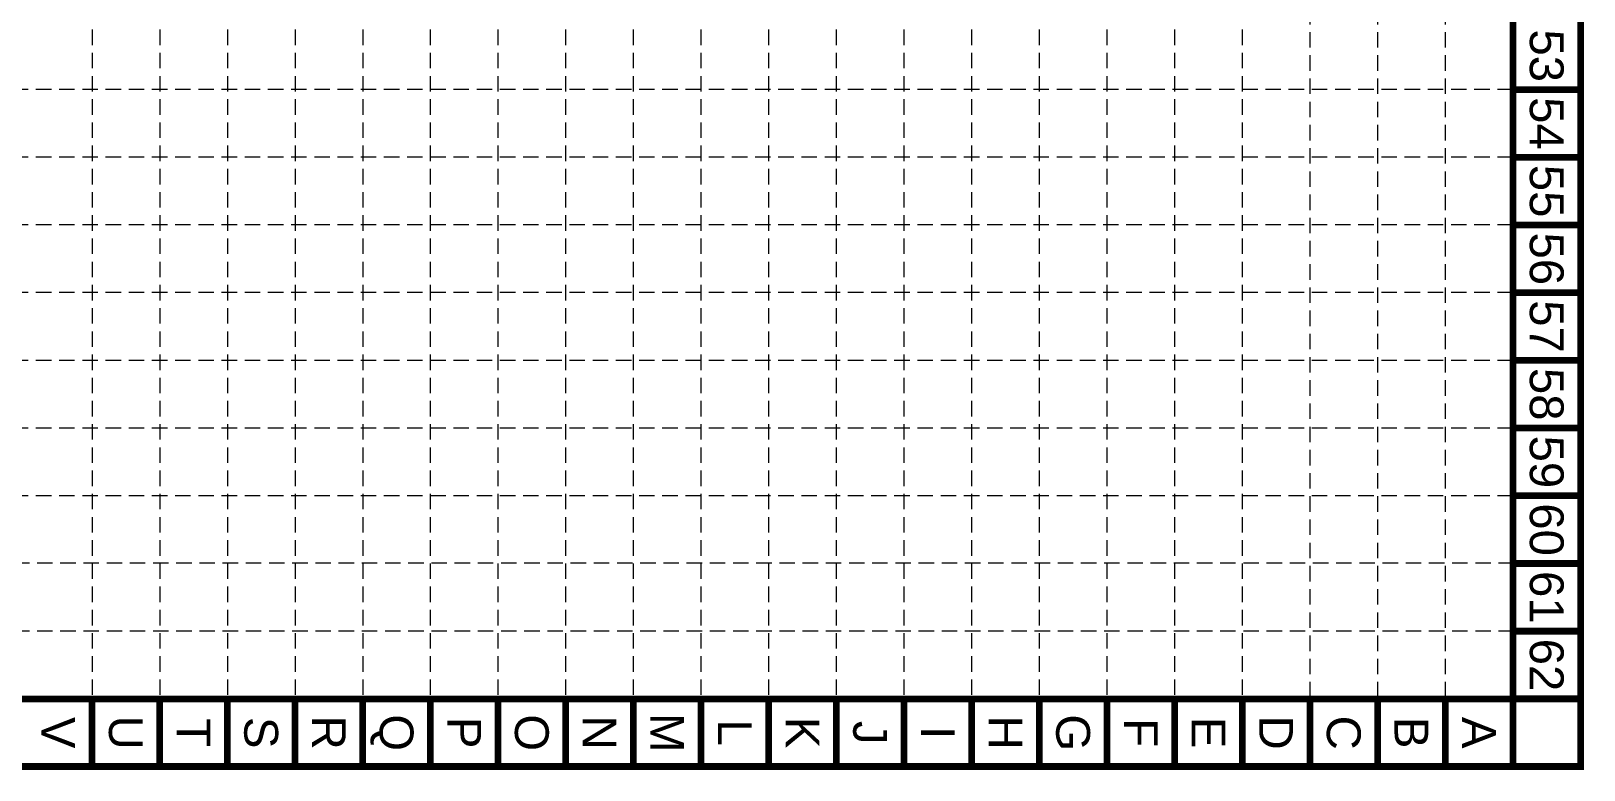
# Model space of a CAD drawing. Extents: x 2473588 to 2474115, y 7106861 to 7107703.
# Drawn here: x 2473813.4 to 2474114.7, y 7106861.4 to 7107004.7 of the extents above; entities that cross this region are included whole.
import ezdxf
from ezdxf.enums import TextEntityAlignment as Align

# ---------------------------------------------------------------- set-up
doc = ezdxf.new("R2010")
doc.units = 0
doc.header["$LTSCALE"] = 20
doc.header["$MEASUREMENT"] = 0
doc.linetypes.add('HIDDEN', pattern=[0.375, 0.25, -0.125])
doc.layers.add('BASE', color=7, linetype='Continuous')
doc.layers.add('GRID', color=254, linetype='HIDDEN')
doc.styles.get("Standard").update_dxf_attribs({"font": 'ARIAL.TTF'})

msp = doc.modelspace()

# ---------------------------------------------------------------- linework, layer by layer
at = {"layer": 'BASE', "color": 9}
msp.add_line((2474100.89112548, 7106875.230241915), (2473602.141125458, 7106875.230241915), dxfattribs=at)
at = {"layer": 'BASE', "const_width": 1.312500009662472}
for points in [[(2473589.016125457, 7107702.105248002), (2473589.016125457, 7106862.105241818), (2474114.016125481, 7106862.105241818), (2474114.016125481, 7107702.105248002)], [(2473602.13768837, 7107689.008915619), (2473602.114927741, 7106875.19357409), (2474100.897404653, 7106875.210536111), (2474100.912514098, 7107688.843532288)]]:
    msp.add_lwpolyline(points, close=True, dxfattribs=at)
for points in [[(2474100.89112548, 7106993.355242785), (2474114.016125481, 7106993.355242785)], [(2474100.89112548, 7106980.230242688), (2474114.016125481, 7106980.230242688)], [(2474100.89112548, 7106967.105242591), (2474114.016125481, 7106967.105242591)], [(2474100.89112548, 7106953.980242494), (2474114.016125481, 7106953.980242494)], [(2474100.89112548, 7106940.855242399), (2474114.016125481, 7106940.855242399)], [(2474100.89112548, 7106927.730242302), (2474114.016125481, 7106927.730242302)], [(2474100.89112548, 7106914.605242205), (2474114.016125481, 7106914.605242205)], [(2474100.89112548, 7106901.480242108), (2474114.016125481, 7106901.480242108)], [(2474100.89112548, 7106888.355242012), (2474114.016125481, 7106888.355242012)], [(2473825.266125468, 7106862.105241818), (2473825.266125468, 7106875.230241915)], [(2473838.391125468, 7106862.105241818), (2473838.391125468, 7106875.230241915)], [(2473851.516125469, 7106862.105241818), (2473851.516125469, 7106875.230241915)], [(2473864.641125469, 7106862.105241818), (2473864.641125469, 7106875.230241915)], [(2473877.76612547, 7106862.105241818), (2473877.76612547, 7106875.230241915)], [(2473890.89112547, 7106862.105241818), (2473890.89112547, 7106875.230241915)], [(2473904.016125471, 7106862.105241818), (2473904.016125471, 7106875.230241915)], [(2473917.141125472, 7106862.105241818), (2473917.141125472, 7106875.230241915)], [(2473930.266125472, 7106862.105241818), (2473930.266125472, 7106875.230241915)], [(2473943.391125473, 7106862.105241818), (2473943.391125473, 7106875.230241915)], [(2473956.516125474, 7106862.105241818), (2473956.516125474, 7106875.230241915)], [(2473969.641125474, 7106862.105241818), (2473969.641125474, 7106875.230241915)], [(2473982.766125475, 7106862.105241818), (2473982.766125475, 7106875.230241915)], [(2473995.891125475, 7106862.105241818), (2473995.891125475, 7106875.230241915)], [(2474009.016125476, 7106862.105241818), (2474009.016125476, 7106875.230241915)], [(2474022.141125476, 7106862.105241818), (2474022.141125476, 7106875.230241915)], [(2474035.266125477, 7106862.105241818), (2474035.266125477, 7106875.230241915)], [(2474048.391125477, 7106862.105241818), (2474048.391125477, 7106875.230241915)], [(2474061.516125478, 7106862.105241818), (2474061.516125478, 7106875.230241915)], [(2474074.641125479, 7106862.105241818), (2474074.641125479, 7106875.230241915)], [(2474087.766125479, 7106862.105241818), (2474087.766125479, 7106875.230241915)], [(2474100.89112548, 7106875.230241915), (2474114.016125481, 7106875.230241915)], [(2474100.89112548, 7106862.105241818), (2474100.89112548, 7106875.230241915)], [(2474100.89112548, 7106862.105241818), (2474114.016125481, 7106862.105241818)]]:
    msp.add_lwpolyline(points, dxfattribs=at)
at = {"layer": 'GRID', "color": 252, "linetype": 'HIDDEN', "lineweight": 0, "ltscale": 0.6}
for p, q in [((2473825.266125468, 7107688.980247905), (2473825.266125468, 7106875.230241915)), ((2473838.391125468, 7107688.980247905), (2473838.391125468, 7106875.230241915)), ((2473851.516125469, 7107688.980247905), (2473851.516125469, 7106875.230241915)), ((2473864.641125469, 7107688.980247905), (2473864.641125469, 7106875.230241915)), ((2473877.76612547, 7107688.980247905), (2473877.76612547, 7106875.230241915)), ((2473890.89112547, 7107688.980247905), (2473890.89112547, 7106875.230241915)), ((2473904.016125471, 7107688.980247905), (2473904.016125471, 7106875.230241915)), ((2473917.141125472, 7107688.980247905), (2473917.141125472, 7106875.230241915)), ((2473930.266125472, 7107688.980247905), (2473930.266125472, 7106875.230241915)), ((2473943.391125473, 7107688.980247905), (2473943.391125473, 7106875.230241915)), ((2473956.516125474, 7107688.980247905), (2473956.516125474, 7106875.230241915)), ((2473969.641125474, 7107688.980247905), (2473969.641125474, 7106875.230241915)), ((2473982.766125475, 7107688.980247905), (2473982.766125475, 7106875.230241915)), ((2473995.891125475, 7107688.980247905), (2473995.891125475, 7106875.230241915)), ((2474009.016125476, 7107688.980247905), (2474009.016125476, 7106875.230241915)), ((2474022.141125476, 7107688.980247905), (2474022.141125476, 7106875.230241915)), ((2474035.266125477, 7107688.980247905), (2474035.266125477, 7106875.230241915)), ((2474048.391125477, 7107688.980247905), (2474048.391125477, 7106875.230241915)), ((2474061.472996623, 7107688.496984949), (2474061.472996623, 7106874.746978958)), ((2474074.597996623, 7107688.496984949), (2474074.597996623, 7106874.746978958)), ((2474087.722996624, 7107688.496984949), (2474087.722996624, 7106874.746978958)), ((2474100.89112548, 7106993.355242785), (2473641.45815702, 7106993.355242785)), ((2474100.89112548, 7106980.230242688), (2473641.45815702, 7106980.230242688)), ((2474100.89112548, 7106967.105242591), (2473641.45815702, 7106967.105242591)), ((2474100.89112548, 7106953.980242494), (2473641.45815702, 7106953.980242494)), ((2474100.89112548, 7106940.855242399), (2473641.45815702, 7106940.855242399)), ((2474100.89112548, 7106927.730242302), (2473641.45815702, 7106927.730242302)), ((2474100.89112548, 7106914.605242205), (2473641.45815702, 7106914.605242205)), ((2474101.106771542, 7106901.503506424), (2473641.45815702, 7106901.503506424)), ((2474101.106771542, 7106888.378506327), (2473641.45815702, 7106888.378506327))]:
    msp.add_line(p, q, dxfattribs=at)

# ---------------------------------------------------------------- texts
at = {"layer": 'BASE'}
for s, height, width, p in [('53', 6.5625, 1.00000000780537, (2474107.45362548, 7106999.917742833)), ('54', 6.5625, 1.00000000780537, (2474107.45362548, 7106986.792742737)), ('55', 6.5625, 1.00000000780537, (2474107.45362548, 7106973.66774264)), ('56', 6.5625, 1.00000000780537, (2474107.45362548, 7106960.542742543)), ('57', 6.5625, 1.00000000780537, (2474107.45362548, 7106947.417742447)), ('58', 6.5625, 1.00000000780537, (2474107.45362548, 7106934.29274235)), ('59', 6.5625, 1.00000000780537, (2474107.45362548, 7106921.167742253)), ('60', 6.5625, 1.00000000780537, (2474107.45362548, 7106908.042742156)), ('61', 6.5625, 1.00000000780537, (2474107.45362548, 7106894.91774206)), ('62', 6.5625, 1.00000000780537, (2474107.45362548, 7106881.792741964)), ('V', 6.562500000465661, 1.000000007734412, (2473818.703625468, 7106868.667741867)), ('U', 6.5625, 1.00000000780537, (2473831.828625468, 7106868.667741867)), ('T', 6.5625, 1.00000000780537, (2473844.953625469, 7106868.667741867)), ('S', 6.562500000465661, 1.000000007734412, (2473858.078625469, 7106868.667741867)), ('R', 6.562500000465661, 1.000000007734412, (2473871.20362547, 7106868.667741867)), ('Q', 6.5625, 1.00000000780537, (2473884.32862547, 7106868.667741867)), ('P', 6.5625, 1.00000000780537, (2473897.453625471, 7106868.667741867)), ('O', 6.562500000465661, 1.000000007734412, (2473910.578625471, 7106868.667741867)), ('N', 6.562500000465661, 1.000000007734412, (2473923.703625472, 7106868.667741867)), ('M', 6.5625, 1.00000000780537, (2473936.828625473, 7106868.667741867)), ('L', 6.5625, 1.00000000780537, (2473949.953625473, 7106868.667741867)), ('K', 6.562500000465661, 1.000000007734412, (2473963.078625474, 7106868.667741867)), ('J', 6.562500000465661, 1.000000007734412, (2473976.203625475, 7106868.667741867)), ('I', 6.5625, 1.000000004257475, (2473989.328625475, 7106868.667741867)), ('H', 6.5625, 1.00000000780537, (2474002.453625476, 7106868.667741867)), ('G', 6.562500000465661, 1.000000007734412, (2474015.578625476, 7106868.667741867)), ('F', 6.562500000465661, 1.000000007734412, (2474028.703625477, 7106868.667741867)), ('E', 6.5625, 1.00000000780537, (2474041.828625477, 7106868.667741867)), ('D', 6.5625, 1.00000000780537, (2474054.953625478, 7106868.667741867)), ('C', 6.562500000465661, 1.000000007734412, (2474068.078625478, 7106868.667741867)), ('B', 6.562500000465661, 1.000000007734412, (2474081.203625479, 7106868.667741867)), ('A', 6.5625, 1.00000000780537, (2474094.32862548, 7106868.667741867))]:
    msp.add_text(s, height=height, rotation=270, dxfattribs=dict(at, width=width)).set_placement(p, align=Align.MIDDLE_CENTER)

doc.saveas('drawing.dxf')
